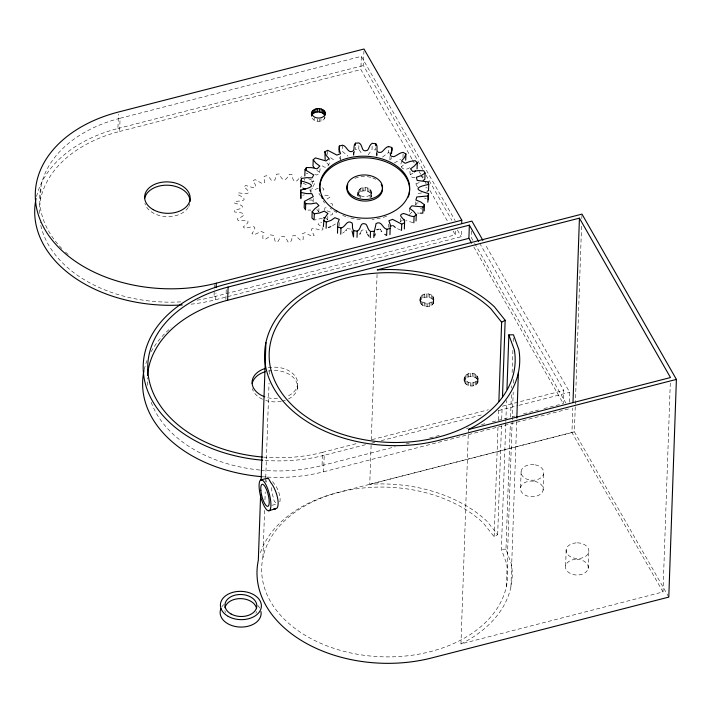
<?xml version="1.0" encoding="UTF-8"?>
<svg xmlns="http://www.w3.org/2000/svg" width="712" height="712" viewBox="0 0 712 712"><rect width="100%" height="100%" fill="white"/><g stroke="black" fill="none" stroke-linecap="round" stroke-linejoin="round"><path stroke-width="0.53" stroke-dasharray="3.56 2.67" d="M310.948 192.409L310.637 190.149L307.272 189.677M324.717 210.165L324.832 207.904L327.636 207.539M357.842 195.987C357.727 188.155 373.88 189.757 370.908 197.535C372.358 193.237 371.326 187.728 365.728 187.612C360.228 186.402 355.6 191.937 358.278 197.188L357.985 191.457M420.169 302.271C420.231 295.115 433.991 295.533 433.724 302.644C430.929 309.951 416.689 306.311 420.311 297.741C422.287 291.84 433.955 292.712 433.839 299.343C431.864 305.243 420.196 304.371 420.311 297.741M464.42 381.73C464.482 374.574 478.242 374.993 477.974 382.104C475.18 389.42 460.94 385.77 464.562 377.2C466.538 371.299 478.197 372.171 478.09 378.802C476.114 384.702 464.447 383.839 464.562 377.2M40.575 199.111L41.038 185.921M36.535 196.556A132.165 91.145 2 0 1 117.925 128.507L118.423 114.214M39.267 213.324A127.608 88.003 2 0 1 119.607 131.453L120.07 118.263L361.331 56.355L455.199 220.684M197.073 300.179A127.608 88.003 2 0 0 214.027 296.744L214.294 289.054M214.339 287.951L214.454 284.649M191.065 304.175A132.165 91.145 2 0 0 215.718 299.699L215.95 293.104M225.873 299.494L226.22 289.597M262.942 557.532L264.615 509.765M264.962 499.762L265.229 491.983M265.585 481.988L265.701 478.66M265.736 477.547L269.038 383.118M269.341 374.236L269.501 369.795M297.278 388.868L297.393 385.566M310.966 192.267L311.144 187.069M325.153 117.409C323.64 121.699 317.694 122.144 314.152 120.23L314.232 118.032M312.443 183.732L313.592 178.828M313.12 202.119L313.298 196.93M317.41 121.254L317.481 119.055M319.19 121.307L319.27 119.109M320.916 121.031L320.996 118.833M314.864 174.44C318.932 177.119 320.872 169.794 319.795 167.115M318.825 212.087L319.047 205.866M324.663 118.584L324.779 115.282M327.6 154.433L327.743 150.285M322.296 165.869C327.057 170.168 331 163.324 329.006 158.643M327.707 220.026L327.921 213.796M260.859 470.134A127.608 88.003 2 0 0 322.055 465.532L322.518 452.343L358.065 443.22M267.507 477.093A132.165 91.145 2 0 0 323.631 471.78L324.209 455.288L366.199 444.519M340.487 159.648L340.63 155.501M339.09 226.149L339.357 220.693M342.606 145.186L342.392 151.416L347.963 156.115M353.526 155.252L353.588 152.315M353.882 155.421L354.06 150.232M355.324 147.322L355.243 149.395L358.759 149.182L362.417 154.691M411.919 158.927L360.868 69.553L361.331 56.355M358.759 149.182L358.901 145.025M358.35 193.575L358.465 190.282M422.75 169.385L363.414 65.513L363.912 51.219M359.195 197.18L359.266 194.972L358.394 193.886M359.266 192.534L359.382 189.241M360.548 191.697L360.664 188.404M360.432 198.078L360.512 195.88L359.266 194.972M362.105 191.127L362.221 187.826M363.832 190.861L363.948 187.559M365.612 190.905L365.728 187.612M367.33 191.27L367.445 187.977M368.861 191.929L368.976 188.635M370.035 197.473L370.107 195.275L371.023 194.234M370.107 192.836L370.222 189.534M368.157 154.842L372.02 149.547L372.207 144.358M370.979 193.922L371.094 190.629M371.397 196.361L371.531 191.831M375.598 147.882L375.518 149.965L372.02 149.547M376.684 156.053L376.79 152.946M377.013 155.901L377.129 152.964M505.796 422.643L501.373 549.281L506.846 564.287A123.051 84.861 2 0 1 356.418 654.079A123.051 84.861 2 0 1 281.836 523.516A123.051 84.861 2 0 1 483.279 523.026L494.155 536.643L497.679 534.668L486.928 521.22A127.608 88.003 2 0 0 369.75 484.285L371.103 445.401M371.299 439.847L377.075 274.325M382.531 157.076L388.289 152.68L388.503 146.458M389.9 159.977L390.078 154.789M388.556 227.253L388.663 224.138M409.694 167.694C405.021 171.343 398.809 168.299 401.515 161.686M400.251 222.037L400.464 215.807M402.965 157.566L403.143 152.368M414.873 177.208C410.673 179.647 409.044 172.26 410.397 169.625M409.649 208.376L409.427 214.597L412.195 211.811M417.437 187.034L415.977 184.016L416.031 181.667M415.559 204.958L415.666 201.843M420.614 303.472L420.73 300.17M420.685 299.859L420.801 296.566M421.477 304.558L421.593 301.265M421.593 298.817L421.709 295.524M422.875 297.99L422.99 294.688M422.723 305.466L422.839 302.164M424.432 297.411L424.548 294.118M424.263 306.124L424.37 302.822M426.159 297.144L426.274 293.842M425.972 306.489L426.088 303.187M427.948 297.189L428.063 293.896M427.761 306.543L427.876 303.241M429.656 297.554L429.772 294.261M429.487 306.267L429.603 302.974M431.196 298.212L431.312 294.919M431.045 305.697L431.161 302.395M432.326 304.861L432.442 301.559M432.433 299.12L432.549 295.827M433.234 303.819L433.35 300.517M433.305 300.215L433.421 296.913M433.724 302.644L433.866 298.114M214.027 296.744L455.288 234.844L455.44 230.448M215.718 299.699L461.207 236.704L461.474 229.015M464.865 382.931L464.981 379.63M464.936 379.318L465.052 376.025M465.844 378.286L465.959 374.984M465.728 384.017L465.844 380.724M471.558 231L471.326 237.603L474.076 242.409M467.125 377.449L467.241 374.147M466.974 384.925L467.09 381.623M468.683 376.87L468.799 373.577M468.505 385.584L468.621 382.282M670.286 383.101L662.997 591.939L460.949 643.942L468.443 429.541M470.409 376.603L470.525 373.302M470.223 385.948L470.338 382.656M472.198 376.648L472.305 373.355M472.012 386.002L472.127 382.7M473.738 385.726L473.854 382.433M473.907 377.022L474.023 373.72M475.447 377.68L475.563 374.378M475.296 385.156L475.411 381.855M476.577 384.32L476.693 381.018M476.684 378.579L476.8 375.286M477.485 383.279L477.601 379.986M477.556 379.674L477.672 376.372M477.974 382.104L478.108 377.574M494.155 536.643L497.991 426.666M498.231 420L498.578 410.005M497.679 534.668L501.479 425.803M501.711 419.137L502.138 406.917M505.832 421.531L506.57 400.429M460.949 643.942A127.608 88.003 2 0 0 511.367 564.002L505.965 549.174L510.344 423.649M510.575 416.983L511.358 394.768M511.59 388.102L511.67 385.877M512.133 372.545L512.907 350.331M513.218 341.44L513.414 335.886M506.41 586.43L512.186 420.917M512.231 419.804L513.201 392.027M513.503 383.145L513.663 378.704M510.913 586.964L516.698 421.451M520.561 487.56L521.139 471.059M543.105 490.23L543.683 473.738M543.932 408.599L563.317 403.633L563.779 390.434L480.333 244.367M569.351 402.2L569.698 392.303L485.086 244.189M565.622 565.835L566.2 549.344M662.997 591.939L571.941 432.558L572.795 408.118M668.799 597.101L574.379 431.819L581.588 225.223M581.82 218.557L581.935 215.229M588.165 568.514L588.744 552.023M304.309 180.341L304.433 178.81M360.886 232.059C360.308 228.988 367.33 229.193 366.627 232.21M353.517 154.388L354.425 151.024M391.484 157.441L390.755 159.666M410.21 174.814L412.978 173.132M418.113 193.602L421.851 192.854M415.897 204.869L416.787 202.929L419.27 203.071M323.07 190.3L323.96 189.134L322.331 187.603L320.436 187.817M401.337 166.875L403.375 165.024M415.959 183.74L419.279 182.619M312.933 186.713L315.229 182.432L313.093 181.231L309.453 182.557M347.109 228.677L351.817 229.157M298.853 178.623C294.563 184.844 292.329 179.362 292.045 174.6L289.357 174.28C285.352 181.791 282.833 181.596 279.175 173.995L276.478 174.164L274.93 180.065L271.468 180.412L269.519 177.813L266.6 175.713L264.081 176.362L264.811 182.379L261.918 183.385L255.19 179.629L253.009 180.706C259.711 190.691 252.555 187.452 245.711 185.476L244.029 186.918C253.552 194.545 246.628 194.038 238.814 192.863L237.737 194.563C248.595 199.672 244.314 201.176 234.969 201.282L234.577 203.125C245.106 205.706 245.213 208.126 234.435 210.156L234.755 212.016C243.949 212.648 248.417 214.33 237.256 218.878L238.262 220.64C246.04 219.919 253.107 219.732 243.237 226.87L244.866 228.401C251.772 226.808 259.052 223.951 251.968 233.563L254.095 234.764L261.268 231.462L264.045 232.699L262.888 235.654L262.853 238.52L265.345 239.312L268.344 237.372L270.4 234.88L273.835 235.423L275.152 241.404L277.84 241.724C281.845 234.203 284.364 234.399 288.022 242L290.719 241.831L291.875 239.09L291.991 236.019L295.142 235.485L300.598 240.282L303.116 239.641L303.196 236.767L302.057 233.954L304.976 232.673L312.007 236.366L314.188 235.289C307.486 225.304 314.642 228.543 321.486 230.519L323.168 229.077L321.157 226.532L318.086 224.244L319.919 222.153L321.735 222.598M318.967 193.326L320.436 195.862M342.659 233.118L344.661 231.694M332.477 225.713L335.45 223.995M370.107 195.275L365.55 196.957L360.512 195.88M400.5 221.53L402.342 220.328M326.968 199.075L329.941 197.117L328.935 195.355L324.77 195.23M394.368 162.95L400.669 159.31M300.384 177.528L301.852 176.683M322.322 218.246L314.909 219.919M302.636 195.355L304.362 194.785M318.3 188.217L314.686 189.632L312.052 187.986M117.925 128.507L363.414 65.513M119.607 131.453L360.868 69.553M372.065 439.624L488.387 409.783M502.387 406.187L563.779 390.434M371.584 443.14L374.815 442.303M381.276 440.648L483.564 414.402M498.631 410.539L518.016 405.564M519.092 405.288L569.698 392.303M322.055 465.532L395.302 446.744M406.071 443.977L409.302 443.149M429.763 437.898L441.609 434.854M466.387 428.499L468.541 427.948M481.463 424.628L486.848 423.248M492.232 421.869L507.309 417.997M512.693 416.618L514.847 416.066M523.471 413.85L538.548 409.987M323.631 471.78L569.119 408.795M271.975 505.28L277.235 503.927M574.379 431.819L337.346 492.633A127.608 88.003 2 0 0 259.942 554.159M571.941 432.558L369.75 484.285M330.386 215.086L332.228 214.721L332.62 212.87L326.639 210.716M505.965 549.174L501.373 549.281M309.453 200.028L311.936 200.028L312.746 202.012M306.213 173.746L307.887 173.719M308.002 210.085L310.913 210.076M417.41 213.022L419.35 213.137M324.547 203.089L323.115 200.757M421.032 176.816L423.542 176.994M413.031 222.633L405.689 220.56M306.222 184.613L303.152 183.296M425.74 187.603L427.316 188.012M330.617 203.507L332.442 203.979L332.753 205.848M388.289 152.68L389.909 153.196M400.767 230.11L396.842 228.41M424.557 198.114L426.265 198.781M272.571 481.606L274.814 484.614A11.543 4.254 69.8 0 1 278.695 492.001A11.339 4.183 69.8 0 1 279.238 503.072M330.573 157.735L335.61 161.143M308.572 178.721L313.52 180.901M420.472 208.18L421.878 209.123M316.92 170.471L319.617 172.304M314.152 120.23L312.043 118.236M325.678 218.201L327.689 219.75M326.835 162.906L328.793 164.864M316.822 209.462L318.709 211.82M340.407 159.381L339.312 157.414M474.628 243.37L565.826 403.019M473.836 246.984L563.317 403.633M426.043 175.152L451.871 220.355M457.362 229.976L461.207 236.704M412.471 159.888L414.669 163.724M419.057 171.414L420.703 174.298M421.255 175.259L422.901 178.142M425.1 181.987L426.194 183.91M430.039 190.638L448.151 222.349M453.09 231L455.288 234.844M376.283 151.629L377.048 155.038M354.994 178.303A17.809 12.282 2 0 1 370.854 177.368M372.768 177.982A17.809 12.282 2 0 1 375.714 179.335M386.616 216.243A44.954 30.999 2 0 1 381.312 217.89M380.324 218.139A44.954 30.999 2 0 1 372.047 219.501M360.325 219.563A44.954 30.999 2 0 1 347.901 217.24M345.863 216.59A44.954 30.999 2 0 1 342.712 215.425M336.847 212.612A44.954 30.999 2 0 1 330.11 207.957M189.819 203.588A22.784 15.717 2 0 1 188.751 206.56M188.208 207.504A22.784 15.717 2 0 1 164.739 216.484A22.784 15.717 2 0 1 144.874 203.347M180.652 301.87A127.608 88.003 2 0 1 40.121 222.082M68.156 254.504A127.608 88.003 2 0 1 65.023 251.674M61.811 248.506A127.608 88.003 2 0 1 120.07 118.263M268.291 367.712A22.784 15.717 2 0 1 295.702 376.942A22.784 15.717 2 0 1 286.491 396.611M277.511 398.551A22.784 15.717 2 0 1 265.843 397.163M268.175 371.014A22.784 15.717 2 0 1 295.079 379.487A22.784 15.717 2 0 1 288.351 399.04M285.325 400.295A22.784 15.717 2 0 1 283.162 400.945M281.293 401.363A22.784 15.717 2 0 1 265.727 400.464M262.568 399.254A22.784 15.717 2 0 1 252.333 388.627M266.422 477.031A132.165 91.145 2 0 1 262.105 476.711M144.207 369.653A132.165 91.145 2 0 1 146.984 360.566M151.122 351.719A132.165 91.145 2 0 1 171.014 327.805M259.764 470.027A127.608 88.003 2 0 1 150.819 401.221M147.473 385.415A127.608 88.003 2 0 1 147.348 377.698M324.209 455.288A132.165 91.145 2 0 1 263.76 460.308M322.518 452.343A127.608 88.003 2 0 1 263.538 457.131M221.797 606.989A20.506 14.142 2 0 1 223.746 604.586M257.833 605.529A20.506 14.142 2 0 1 259.684 608.03M256.534 611.492A15.949 11 2 0 1 255.893 613.352M225.482 612.516A15.949 11 2 0 1 224.912 610.62M266.226 482.193A15.86 3.088 81.1 0 1 266.413 480.538M271.557 487.569A11.339 2.207 81.1 0 0 272.162 493.265L274.236 501.114A11.543 4.254 69.8 0 0 277.075 503.517M576.142 542.856L573.258 543.309A11.392 7.859 2 0 0 566.432 552.414A11.392 7.859 2 0 0 578.803 558.519L581.686 558.066A11.392 7.859 2 0 0 588.513 548.952A11.392 7.859 2 0 0 576.142 542.856M575.563 559.347L572.679 559.801A11.392 7.859 2 0 0 565.853 568.906A11.392 7.859 2 0 0 578.224 575.011L581.108 574.557A11.392 7.859 2 0 0 587.934 565.453A11.392 7.859 2 0 0 575.563 559.347M534.044 464.651L531.072 464.571A11.392 7.859 2 0 0 521.015 472.083A11.392 7.859 2 0 0 530.769 480.146L533.742 480.235A11.392 7.859 2 0 0 543.799 472.715A11.392 7.859 2 0 0 534.044 464.651M533.475 481.143L530.502 481.063A11.392 7.859 2 0 0 520.445 488.574A11.392 7.859 2 0 0 530.191 496.638L533.163 496.727A11.392 7.859 2 0 0 543.22 489.206A11.392 7.859 2 0 0 533.475 481.143"/><path stroke-width="1.07" d="M311.74 112.505C311.473 119.616 325.233 120.034 325.295 112.879C323.186 105.963 309.471 107.726 311.642 115.931M216.137 287.603L216.288 283.207L461.785 220.213L363.992 49.021L118.495 112.015A132.165 91.145 2 0 0 44.651 229.104A132.165 91.145 2 0 0 216.288 283.207M147.491 375.5A127.608 88.003 2 0 1 227.635 300.242L228.098 287.052L469.359 225.143L478.687 241.484M260.61 494.76L258.322 560.291A127.608 88.003 2 0 0 431.775 657.924L668.799 597.101L676.4 379.407L581.98 214.116L344.955 274.939A127.608 88.003 2 0 0 273.648 387.995A127.608 88.003 2 0 0 439.375 440.23L676.4 379.407M261.108 480.324L265.923 342.597M300.695 187.105L301.425 178.472L306.667 177.635L312.132 177.884L313.707 174.956L305.03 169.732L306.427 167.516L311.847 167.649L317.062 168.86L319.83 166.074L315.834 163.093L313.218 159.773L315.407 157.904L325.989 160.948L329.006 158.643L326.221 155.341L324.912 151.692L327.743 150.285L336.901 155.1L340.576 153.685L339.224 149.769L339.321 146.031L342.606 145.186C347.322 146.218 347.741 154.228 353.455 150.855C354.594 149.084 353.179 145.212 355.466 143.174L358.973 142.952C363.387 145.168 360.681 152.769 367.401 150.33C369.19 148.737 369.377 144.714 372.243 143.317L375.74 143.735C379.265 147.055 373.684 153.418 381.169 152.315C383.599 150.989 385.228 147.286 388.503 146.458L391.751 147.482C393.985 151.567 386.046 156.061 393.816 156.676C396.798 155.759 399.557 152.644 403.143 152.368L405.92 153.934L405.707 160.164M300.918 180.884C314.909 184.613 315.078 187.034 300.731 190.024L300.793 197.874M301.238 183.66L301.425 178.472M300.927 198.684L300.731 190.024M304.816 175.962L305.03 169.732M301.149 192.463L306.356 193.584L311.82 193.637L313.28 196.654L304.407 201.389L304.184 207.619L305.056 209.141M306.356 169.59L306.427 167.516M305.493 209.906L305.715 203.685L304.407 201.389M311.625 115.807L312.23 111.33M312.114 114.623L313.022 113.582L313.138 110.289M313.022 113.582L314.303 112.754L314.419 109.452M313.218 159.773L312.995 166.003L314.09 167.587M305.715 203.685L311.135 203.846L316.395 202.92L318.932 205.599L314.944 208.616L312.185 211.784L311.972 218.014L313.378 219.349M314.303 112.754L315.861 112.176L315.977 108.883M315.861 112.176L317.588 111.909L317.703 108.607M314.09 220.008L314.303 213.787L312.185 211.784M324.85 111.677L324.734 114.979L322.625 112.986L319.377 111.953L319.492 108.66M321.094 112.327L321.21 109.025M322.625 112.986L322.741 109.684M323.871 113.884L323.987 110.591M325.215 115.077L325.295 112.879M324.912 151.692L325.17 159.63M323.337 226.736L324.094 218.824L327.912 213.52L324.263 211.135L319.563 212.977L314.303 213.787M326.114 228.303L326.327 222.073L323.551 220.515M339.108 152.252L339.321 146.031M337.506 233.198L337.773 223.23L339.277 219.385L334.889 217.721L331.071 220.355L326.327 222.073M340.754 234.221L340.977 227.991C345.729 227.199 346.504 219.216 352.031 222.927C353.099 224.77 351.541 228.57 353.739 230.715L353.517 236.945L352.031 231M355.395 145.248L355.466 143.174M357.024 237.354L357.237 231.133C361.74 229.13 359.337 221.405 365.941 224.227C367.668 225.927 367.703 229.94 370.498 231.498L370.285 237.719M375.669 145.809L375.74 143.735M373.791 237.505C373.497 232.975 375.473 227.448 376.025 223.595C381.739 220.213 382.148 228.232 386.865 229.264L390.158 228.418L390.256 224.68L388.903 220.765L392.579 219.349L401.728 224.164L404.567 222.758C405.6 218.468 396.103 215.585 403.482 213.493C406.828 214.072 410.281 216.662 414.072 216.546L416.262 214.668L413.636 211.348L409.649 208.376L411.75 205.857L423.053 206.934L424.45 204.718L420.685 201.959L415.915 200.019L416.814 196.948L428.054 195.969L428.562 193.566C414.571 189.828 414.393 187.416 428.74 184.417L428.33 181.987L417.143 180.394L416.369 177.27L421.201 175.606L425.073 173.06L423.765 170.764L418.345 170.595L412.702 171.423L410.548 168.851L414.535 165.834L417.285 162.656L415.176 160.663L409.916 161.473L405.217 163.306L401.568 160.921L404.469 157.512L405.92 153.934M386.865 229.264L386.652 235.485L384.792 234.284M391.538 153.703L391.751 147.482M389.936 234.648L390.158 228.418M401.515 230.385L401.728 224.164M404.345 228.979L404.567 222.758M413.85 222.776L414.072 216.546M417.072 168.886L417.285 162.656M416.048 220.898L416.262 214.668M423.053 206.934L422.83 213.155L420.32 213.191M425.073 173.06L424.85 179.282L423.159 180.536M424.227 210.939L424.45 204.718M428.259 184.061L428.33 181.987M427.832 202.199L428.054 195.969M428.74 184.417L428.526 190.647L427.111 191.243M428.348 199.796L428.562 193.566M461.67 223.515L461.785 220.213M471.638 243.139L468.897 238.342L469.359 225.143M498.889 401.114L501.64 322.242L505.164 320.267L494.422 306.819A127.608 88.003 2 0 0 377.235 269.884L579.434 218.157L670.481 377.547L468.443 429.541A127.608 88.003 2 0 0 518.861 349.601L513.45 334.774L508.858 334.88L506.962 389.313M502.485 396.922L505.164 320.267M516.814 418.113L518.407 372.572M572.991 402.565L579.434 218.157M374.619 235.877L375.295 233.937M359.818 234.203L360.575 232.886M345.89 230.563L346.504 229.825M414.322 172.055L415.381 170.96M266.911 478.838L267.623 478.17L268.504 478.58L270.693 482.407A16.162 5.954 69.8 0 1 276.131 492.74A15.86 5.847 69.8 0 1 276.888 508.243L268.887 510.78A15.949 4.53 75.6 0 1 259.195 488.316A15.949 4.53 75.6 0 1 266.911 486.83A15.949 4.53 75.6 0 1 268.887 510.78M328.374 227.591L330.858 226.576M390.674 226.194L392.357 225.57M323.684 217.48L324.779 217.552M227.635 300.242L468.897 238.342M261.108 479.844L267.623 478.17M376.746 229.673L378.615 229.38M370.498 231.498L374.014 231.275M403.606 219.581L404.363 219.714M317.588 111.909L319.377 111.953M353.739 230.715L357.237 231.133M337.728 226.968L340.977 227.991M379.959 229.228L380.528 229.602M302.778 188.119L305.341 189.116M395.258 227.448L393.433 225.757M501.64 322.242L490.764 308.634A123.051 84.861 2 0 0 289.321 309.124A123.051 84.861 2 0 0 363.903 439.687A123.051 84.861 2 0 0 514.331 349.886L508.858 334.88M381.08 230.786L381.668 231.551M367.615 234.417L368.923 236.233M482.887 240.345L471.905 221.103L226.416 284.097A132.165 91.145 2 0 0 144.509 380.172A132.165 91.145 2 0 0 262.683 460.219M366.627 232.21L366.911 233.055M381.223 184.533A17.809 12.282 2 0 1 365.22 201.069A17.809 12.282 2 0 1 347.785 184.613M409.151 194.056A44.954 30.999 2 0 1 408.305 197.028M322.42 198.541A44.954 30.999 2 0 1 321.121 195.604M320.053 191.59A44.954 30.999 2 0 1 364.562 157.77A44.954 30.999 2 0 1 409.338 193.068M144.741 198.23A22.784 15.717 2 0 1 169.082 185.271A22.784 15.717 2 0 1 190.06 201.54M182.281 304.932A132.165 91.145 2 0 1 36.072 198.577M264.766 396.798A22.784 15.717 2 0 1 252.075 382.255A22.784 15.717 2 0 1 265.327 368.433M252.19 383.51A22.784 15.717 2 0 1 265.211 371.735M262.105 476.711A132.165 91.145 2 0 1 143.984 370.667M262.425 457.042A127.608 88.003 2 0 1 148.968 379.576A127.608 88.003 2 0 1 228.098 287.052M260.993 611.635A20.506 14.142 2 0 1 239.018 626.996A20.506 14.142 2 0 1 220.907 608.716M224.965 607.745A15.949 11 2 0 1 240.968 598.623A15.949 11 2 0 1 256.587 608.627M275.562 509.071A16.162 5.954 69.8 0 1 273.871 508.866M336.901 211.055A44.954 30.999 2 0 0 409.204 192.507A44.954 30.999 2 0 0 348.106 158.109A44.954 30.999 2 0 0 336.901 211.055M353.713 196.663A17.809 12.282 2 0 0 382.353 189.312A17.809 12.282 2 0 0 358.154 175.695A17.809 12.282 2 0 0 353.713 196.663M153.285 209.693A22.784 15.717 2 0 0 189.935 200.286A22.784 15.717 2 0 0 158.963 182.85A22.784 15.717 2 0 0 153.285 209.693M228.196 616.37A20.506 14.142 2 0 0 261.179 607.906A20.506 14.142 2 0 0 233.305 592.215A20.506 14.142 2 0 0 228.196 616.37M231.017 613.958A15.949 11 2 0 0 256.676 607.372A15.949 11 2 0 0 234.996 595.17A15.949 11 2 0 0 231.017 613.958M260.85 490.319A11.392 3.24 75.6 0 0 267.774 506.357A11.392 3.24 75.6 0 0 266.368 489.251A11.392 3.24 75.6 0 0 260.85 490.319"/></g></svg>
